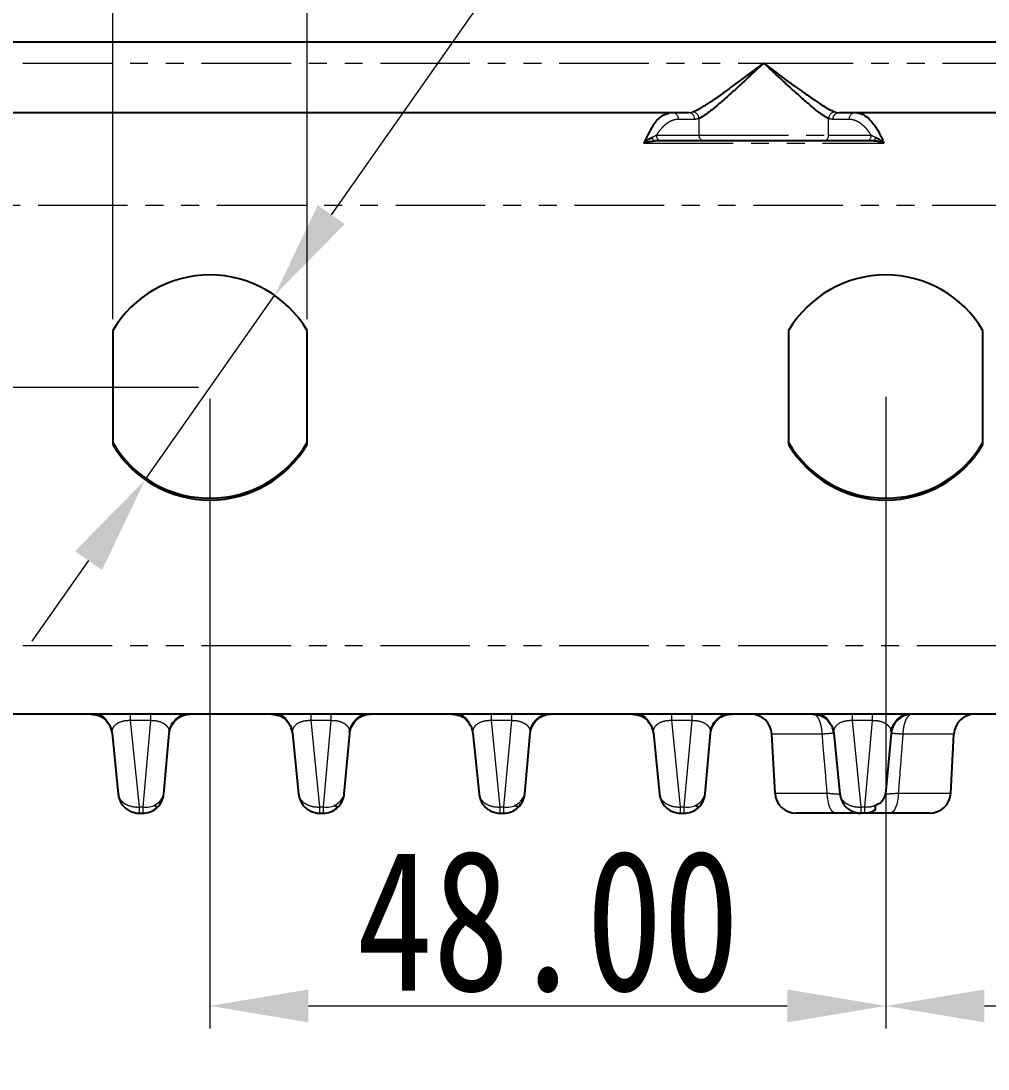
# Model space of a CAD drawing. Header units: millimetres. Extents: x 2028 to 3302, y -96 to 792.
# Drawn here: x 2271.4 to 2340.1, y 43.6 to 118 of the extents above; entities that cross this region are included whole.
import ezdxf

# ---------------------------------------------------------------- set-up
doc = ezdxf.new("R2010")
doc.units = ezdxf.units.MM
doc.linetypes.add('PHANTOM', pattern=[12.7, 6.35, -1.27, 1.27, -1.27, 1.27, -1.27])
doc.layers.get('0').update_dxf_attribs({"linetype": 'CONTINUOUS'})
doc.layers.get('Defpoints').update_dxf_attribs({"linetype": 'CONTINUOUS'})
doc.styles.get("Standard").update_dxf_attribs({"font": '', "width": 0.8})
doc.styles.get('Standard').set_extended_font_data('SimSun')
doc.dimstyles.new('111', dxfattribs={"dimtxt": 10, "dimasz": 7, "dimexe": 1.6, "dimexo": 0.8, "dimgap": 1, "dimtad": 1, "dimzin": 0, "dimdsep": 46, "dimtxsty": 'Standard', "dimcen": 0, "dimclrd": 3, "dimclre": 3, "dimclrt": 3, "dimadec": 0, "dimazin": 0, "dimtfac": 1, "dimtofl": 0, "dimtmove": 0, "dimatfit": 3, "dimfxl": 1, "dimtolj": 1, "dimlwd": 9, "dimlwe": 9, "dimarcsym": 0})
doc.dimstyles.new('111$3', dxfattribs={"dimtxt": 10, "dimasz": 7, "dimexe": 1.6, "dimexo": 0.8, "dimgap": 1, "dimtad": 1, "dimtih": 1, "dimtoh": 1, "dimzin": 0, "dimdsep": 46, "dimtxsty": 'Standard', "dimcen": 0, "dimclrd": 3, "dimclre": 3, "dimclrt": 3, "dimadec": 0, "dimazin": 0, "dimtfac": 1, "dimtmove": 0, "dimatfit": 3, "dimfxl": 1, "dimtolj": 1, "dimlwd": 9, "dimlwe": 9, "dimarcsym": 0})

# ---------------------------------------------------------------- blocks, each defined once
blk = doc.blocks.new('*D50')
at = {"color": 3, "lineweight": 9, "transparency": 16777216}
for p, q in [((2284.833, 91.182), (2284.833, 46.466)), ((2332.833, 91.316), (2332.833, 46.466)), ((2291.833, 48.066), (2325.833, 48.066))]:
    blk.add_line(p, q, dxfattribs=at)
at = {"color": 3, "lineweight": 18, "transparency": 16777216}
for points in [[(2291.833, 49.233), (2291.833, 46.9), (2284.833, 48.066)], [(2325.833, 49.233), (2325.833, 46.9), (2332.833, 48.066)]]:
    blk.add_solid(points, dxfattribs=at)
at = {"layer": 'Defpoints', "color": 0, "lineweight": 18, "transparency": 16777216}
for p in [(2284.833, 91.982), (2332.833, 92.116), (2332.833, 48.066)]:
    blk.add_point(p, dxfattribs=at)
at = {"color": 3, "lineweight": 18, "transparency": 16777216, "insert": (2308.833, 54.066), "char_height": 10, "attachment_point": 5}
blk.add_mtext('\\A1;48.00', dxfattribs=at)
blk = doc.blocks.new('*D51')
at = {"color": 3, "lineweight": 9, "transparency": 16777216}
for p, q in [((2332.833, 91.169), (2332.833, 46.466)), ((2380.833, 91.182), (2380.833, 46.466)), ((2339.833, 48.066), (2373.833, 48.066))]:
    blk.add_line(p, q, dxfattribs=at)
at = {"color": 3, "lineweight": 18, "transparency": 16777216}
for points in [[(2339.833, 49.233), (2339.833, 46.9), (2332.833, 48.066)], [(2373.833, 49.233), (2373.833, 46.9), (2380.833, 48.066)]]:
    blk.add_solid(points, dxfattribs=at)
at = {"layer": 'Defpoints', "color": 0, "lineweight": 18, "transparency": 16777216}
for p in [(2332.833, 91.969), (2380.833, 91.982), (2380.833, 48.066)]:
    blk.add_point(p, dxfattribs=at)
at = {"color": 3, "lineweight": 18, "transparency": 16777216, "insert": (2356.833, 54.066), "char_height": 10, "attachment_point": 5}
blk.add_mtext('\\A1;48.00', dxfattribs=at)
blk = doc.blocks.new('*D53')
at = {"color": 3, "lineweight": 9, "transparency": 16777216}
for p, q in [((2201.018, 116.522), (2201.018, 186.988)), ((2222.87, 116.522), (2199.418, 116.522)), ((2201.018, 98.969), (2201.018, 109.522)), ((2284.033, 91.969), (2199.418, 91.969))]:
    blk.add_line(p, q, dxfattribs=at)
at = {"color": 3, "lineweight": 18, "transparency": 16777216}
for points in [[(2199.851, 109.522), (2202.185, 109.522), (2201.018, 116.522)], [(2199.851, 98.969), (2202.185, 98.969), (2201.018, 91.969)]]:
    blk.add_solid(points, dxfattribs=at)
at = {"layer": 'Defpoints', "color": 0, "lineweight": 18, "transparency": 16777216}
for p in [(2201.018, 116.522), (2223.67, 116.522), (2284.833, 91.969)]:
    blk.add_point(p, dxfattribs=at)
at = {"color": 3, "lineweight": 18, "transparency": 16777216, "insert": (2194.657, 155.255), "char_height": 10, "attachment_point": 5, "rotation": 90}
blk.add_mtext('\\A1;*24.55±0.2', dxfattribs=at)
blk = doc.blocks.new('*D54')
at = {"color": 3, "lineweight": 9, "transparency": 16777216}
for p, q in [((2309.777, 127.519), (2293.45, 104.249)), ((2383.133, 127.519), (2309.777, 127.519)), ((2280.236, 85.418), (2289.429, 98.519)), ((2276.216, 79.688), (2272.195, 73.958))]:
    blk.add_line(p, q, dxfattribs=at)
at = {"color": 3, "lineweight": 18, "transparency": 16777216}
for points in [[(2292.495, 104.919), (2294.405, 103.579), (2289.429, 98.519)], [(2275.261, 80.358), (2277.171, 79.018), (2280.236, 85.418)]]:
    blk.add_solid(points, dxfattribs=at)
at = {"layer": 'Defpoints', "color": 0, "lineweight": 18, "transparency": 16777216}
for p in [(2289.429, 98.519), (2280.236, 85.418)]:
    blk.add_point(p, dxfattribs=at)
at = {"color": 3, "lineweight": 18, "transparency": 16777216, "insert": (2346.955, 140.046), "char_height": 10, "attachment_point": 5}
blk.add_mtext('\\A1;4-φ16.00\\S+0.2^ +0.1;', dxfattribs=at)
blk = doc.blocks.new('*D55')
at = {"color": 3, "lineweight": 9, "transparency": 16777216}
for p, q in [((2277.933, 96.821), (2277.933, 127.056)), ((2291.733, 96.821), (2291.733, 127.056)), ((2270.933, 125.456), (2218.911, 125.456)), ((2298.733, 125.456), (2305.733, 125.456))]:
    blk.add_line(p, q, dxfattribs=at)
at = {"color": 3, "lineweight": 18, "transparency": 16777216}
for points in [[(2270.933, 126.622), (2270.933, 124.289), (2277.933, 125.456)], [(2298.733, 126.622), (2298.733, 124.289), (2291.733, 125.456)]]:
    blk.add_solid(points, dxfattribs=at)
at = {"layer": 'Defpoints', "color": 0, "lineweight": 18, "transparency": 16777216}
for p in [(2291.733, 125.456), (2277.933, 96.021), (2291.733, 96.021)]:
    blk.add_point(p, dxfattribs=at)
at = {"color": 3, "lineweight": 18, "transparency": 16777216, "insert": (2241.422, 137.845), "char_height": 10, "attachment_point": 5}
blk.add_mtext('\\A1;13.8\\S+0.2^ -0;', dxfattribs=at)

msp = doc.modelspace()

# ---------------------------------------------------------------- linework, layer by layer
at = {"color": 7, "linetype": 'Continuous', "lineweight": 25}
for p, q in [((2231.71, 116.522), (2481.955, 116.522)), ((2264.196, 111.497), (2318.819, 111.497)), ((2329.441, 111.489), (2329.483, 111.498)), ((2319.933, 109.487), (2316.907, 109.487)), ((2331.433, 109.487), (2328.407, 109.487)), ((2277.933, 96.021), (2277.933, 87.929)), ((2291.733, 87.929), (2291.733, 96.021)), ((2325.933, 96.021), (2325.933, 87.929)), ((2339.733, 87.929), (2339.733, 96.021)), ((2468.396, 68.784), (2245.27, 68.784)), ((2277.779, 67.804), (2277.889, 67.428)), ((2290.593, 67.804), (2290.703, 67.428)), ((2303.407, 67.804), (2303.517, 67.428)), ((2316.221, 67.804), (2316.33, 67.428)), ((2329.034, 67.804), (2329.144, 67.428)), ((2277.889, 67.428), (2278.324, 63.106)), ((2281.563, 63.122), (2281.95, 67.412)), ((2290.703, 67.428), (2291.138, 63.106)), ((2294.377, 63.122), (2294.763, 67.412)), ((2303.517, 67.428), (2303.952, 63.106)), ((2307.191, 63.122), (2307.577, 67.412)), ((2316.33, 67.428), (2316.766, 63.106)), ((2320.004, 63.122), (2320.391, 67.412)), ((2324.967, 63.178), (2324.748, 67.356)), ((2329.144, 67.428), (2329.579, 63.106)), ((2333.205, 67.412), (2332.818, 63.122)), ((2337.444, 63.178), (2337.663, 67.356)), ((2279.824, 61.749), (2280.062, 61.749)), ((2292.638, 61.749), (2292.876, 61.749)), ((2305.452, 61.749), (2305.689, 61.749)), ((2318.266, 61.749), (2318.503, 61.749)), ((2331.317, 61.749), (2331.079, 61.749))]:
    msp.add_line(p, q, dxfattribs=at)
at = {"color": 7, "linetype": 'PHANTOM', "lineweight": 18}
for p, q in [((2258.845, 115.014), (2324.17, 115.014)), ((2324.17, 115.014), (2389.495, 115.014)), ((2319.261, 111.014), (2318.114, 111.014)), ((2319.565, 111.075), (2319.565, 109.889)), ((2328.776, 109.889), (2328.776, 111.075)), ((2330.226, 111.014), (2329.079, 111.014)), ((2316.539, 109.889), (2319.565, 109.889)), ((2319.565, 109.889), (2328.776, 109.889)), ((2328.776, 109.889), (2331.802, 109.889)), ((2315.649, 109.334), (2332.692, 109.334)), ((2469.488, 104.901), (2244.178, 104.901)), ((2468.396, 73.634), (2245.27, 73.634)), ((2279.205, 68.343), (2279.205, 68.784)), ((2292.018, 68.343), (2292.018, 68.784)), ((2304.832, 68.343), (2304.832, 68.784)), ((2317.646, 68.343), (2317.646, 68.784)), ((2330.46, 68.343), (2330.46, 68.784)), ((2280.616, 68.343), (2279.205, 68.343)), ((2279.824, 62.191), (2279.205, 68.343)), ((2280.616, 68.343), (2280.062, 62.191)), ((2293.43, 68.343), (2292.018, 68.343)), ((2292.638, 62.191), (2292.018, 68.343)), ((2293.43, 68.343), (2292.876, 62.191)), ((2306.243, 68.343), (2304.832, 68.343)), ((2305.452, 62.191), (2304.832, 68.343)), ((2306.243, 68.343), (2305.689, 62.191)), ((2319.057, 68.343), (2317.646, 68.343)), ((2318.266, 62.191), (2317.646, 68.343)), ((2319.057, 68.343), (2318.503, 62.191)), ((2331.871, 68.343), (2330.46, 68.343)), ((2331.079, 62.191), (2330.46, 68.343)), ((2331.871, 68.343), (2331.317, 62.191)), ((2328.317, 67.356), (2324.748, 67.356)), ((2337.663, 67.356), (2334.044, 67.356)), ((2324.967, 63.178), (2328.675, 63.178)), ((2333.722, 63.178), (2337.444, 63.178)), ((2279.824, 62.191), (2280.062, 62.191)), ((2292.638, 62.191), (2292.876, 62.191)), ((2305.452, 62.191), (2305.689, 62.191)), ((2318.266, 62.191), (2318.503, 62.191)), ((2331.079, 62.191), (2331.317, 62.191))]:
    msp.add_line(p, q, dxfattribs=at)
at = {"color": 7, "linetype": 'PHANTOM', "lineweight": 18, "flags": 128}
for points in [[(2329.286, 61.749), (2329.171, 61.776), (2329.059, 61.857), (2328.956, 61.987), (2328.865, 62.163), (2328.789, 62.379), (2328.731, 62.626), (2328.692, 62.895), (2328.675, 63.178)], [(2333.722, 63.178), (2333.705, 62.895), (2333.667, 62.626), (2333.609, 62.379), (2333.534, 62.163), (2333.443, 61.987), (2333.34, 61.857), (2333.23, 61.776), (2333.115, 61.749)]]:
    msp.add_lwpolyline(points, dxfattribs=at)
at = {"color": 7, "linetype": 'PHANTOM', "lineweight": 18}
for centre, radius, start, end in [((2317.651, 111.034), 0.464, 357.61422, 87.39651), ((2318.798, 111.034), 0.464, 357.61402, 87.3967), ((2319.065, 111.053), 0.501, 2.55133, 83.33642), ((2329.276, 111.053), 0.501, 96.66347, 177.44878), ((2330.689, 111.034), 0.464, 92.60349, 182.38578), ((2316.51, 109.791), 0.305, 192.19982, 264.03199), ((2316.925, 109.873), 0.386, 177.61369, 267.39716), ((2319.951, 109.873), 0.386, 177.6137, 267.39656), ((2328.39, 109.873), 0.386, 272.60314, 2.3863), ((2331.416, 109.873), 0.386, 272.60359, 2.38586), ((2331.83, 109.791), 0.305, 275.96801, 347.80018), ((2280.301, 63.482), 1.313, 259.509, 344.08039), ((2293.115, 63.482), 1.313, 259.50919, 344.08007), ((2305.928, 63.482), 1.313, 259.50919, 344.08007), ((2318.742, 63.482), 1.313, 259.50919, 344.08007)]:
    msp.add_arc(centre, radius, start, end, dxfattribs=at)
at = {"color": 7, "linetype": 'Continuous', "lineweight": 25}
for centre, radius, start, end in [((2284.833, 91.969), 8.002, 30.4284, 149.5716), ((2332.833, 91.969), 8.002, 30.42839, 149.57161), ((2284.833, 92.116), 8.002, 210.42839, 329.57161), ((2284.833, 91.982), 8.002, 210.42841, 329.57159), ((2332.833, 92.116), 8.002, 210.42838, 329.57162), ((2332.833, 91.982), 8.002, 210.42839, 329.57161), ((2323.242, 67.277), 1.508, 3, 90), ((2334.706, 67.277), 1.508, 90, 174.85307), ((2339.168, 67.277), 1.508, 90, 177), ((2326.472, 63.257), 1.508, 183, 270), ((2335.939, 63.257), 1.508, 270, 357)]:
    msp.add_arc(centre, radius, start, end, dxfattribs=at)
for points, knots in [([(2319.123, 111.55), (2319.149, 111.56), (2319.203, 111.58), (2319.293, 111.619), (2319.39, 111.665), (2319.496, 111.719), (2319.609, 111.78), (2319.731, 111.849), (2319.86, 111.926), (2319.998, 112.01), (2320.143, 112.102), (2320.297, 112.202), (2320.458, 112.31), (2320.628, 112.425), (2320.806, 112.547), (2320.991, 112.677), (2321.185, 112.814), (2321.493, 113.033), (2321.931, 113.351), (2322.559, 113.814), (2323.124, 114.233), (2323.682, 114.648), (2323.983, 114.874), (2324.17, 115.014)], [0, 0, 0, 0, 0.025073, 0.050863, 0.077399, 0.104711, 0.132823, 0.161759, 0.191541, 0.222189, 0.253721, 0.286154, 0.319503, 0.353783, 0.389006, 0.425184, 0.462329, 0.50045, 0.599884, 0.705212, 0.841176, 0.900925, 1, 1, 1, 1]), ([(2324.17, 115.014), (2324.099, 114.948), (2323.96, 114.819), (2323.761, 114.632), (2323.576, 114.46), (2323.407, 114.303), (2323.253, 114.159), (2323.114, 114.03), (2322.991, 113.915), (2322.686, 113.632), (2322.225, 113.21), (2321.589, 112.636), (2321.005, 112.123), (2320.553, 111.744), (2320.248, 111.507), (2320.046, 111.36), (2319.865, 111.239), (2319.702, 111.141), (2319.61, 111.097), (2319.565, 111.075)], [0, 0, 0, 0, 0.041248, 0.079629, 0.115144, 0.147792, 0.177574, 0.204489, 0.228538, 0.249722, 0.382599, 0.499528, 0.634074, 0.75055, 0.803994, 0.855469, 0.905156, 0.953259, 1, 1, 1, 1]), ([(2324.17, 115.014), (2324.255, 114.951), (2324.421, 114.826), (2324.665, 114.642), (2324.899, 114.466), (2325.124, 114.297), (2325.339, 114.135), (2325.544, 113.982), (2325.739, 113.837), (2325.925, 113.7), (2326.101, 113.571), (2326.267, 113.45), (2326.424, 113.337), (2326.57, 113.231), (2326.707, 113.133), (2326.835, 113.042), (2327.179, 112.796), (2327.699, 112.43), (2328.224, 112.084), (2328.557, 111.88), (2328.753, 111.768), (2328.928, 111.676), (2329.084, 111.602), (2329.174, 111.567), (2329.218, 111.55)], [0, 0, 0, 0, 0.044708, 0.087787, 0.129236, 0.169056, 0.207247, 0.24381, 0.278745, 0.312053, 0.343735, 0.373791, 0.402223, 0.42903, 0.454216, 0.477781, 0.499727, 0.647329, 0.777391, 0.825804, 0.872175, 0.916595, 0.959165, 1, 1, 1, 1]), ([(2328.776, 111.075), (2328.751, 111.087), (2328.701, 111.11), (2328.619, 111.154), (2328.532, 111.205), (2328.437, 111.265), (2328.337, 111.332), (2328.23, 111.407), (2328.117, 111.49), (2327.997, 111.581), (2327.752, 111.773), (2327.336, 112.123), (2326.752, 112.636), (2326.116, 113.21), (2325.584, 113.697), (2325.106, 114.142), (2324.675, 114.544), (2324.35, 114.847), (2324.17, 115.014)], [0, 0, 0, 0, 0.0258139, 0.052017, 0.07865, 0.1057515, 0.1333582, 0.1615047, 0.190224, 0.2195467, 0.249502, 0.3659383, 0.5005208, 0.6174081, 0.750323, 0.8131471, 0.8963732, 1, 1, 1, 1]), ([(2317.391, 111.407), (2317.253, 111.377), (2316.918, 111.304), (2316.307, 110.702), (2315.898, 109.853), (2315.649, 109.334)], [0, 0, 0, 0, 0.215183, 0.520834, 1, 1, 1, 1]), ([(2329.521, 111.497), (2329.526, 111.497), (2329.533, 111.497), (2329.545, 111.497), (2329.563, 111.497), (2329.605, 111.497), (2329.69, 111.497), (2329.858, 111.497), (2330.193, 111.497), (2330.86, 111.497), (2332.176, 111.497), (2334.745, 111.497), (2339.619, 111.498), (2343.35, 111.5), (2350.213, 111.503), (2353.992, 111.506), (2356.978, 111.508), (2356.984, 111.508), (2356.994, 111.508), (2357.009, 111.508), (2357.043, 111.508), (2357.11, 111.508), (2357.246, 111.508), (2357.517, 111.508), (2358.058, 111.509), (2359.136, 111.51), (2361.277, 111.511), (2365.496, 111.515), (2369.005, 111.519), (2375.883, 111.526), (2380.278, 111.531), (2384.484, 111.536)], [0, 0, 0, 0, 0.000244, 0.000244, 0.000488, 0.000977, 0.001953, 0.003906, 0.007812, 0.015625, 0.03125, 0.0625, 0.125, 0.25, 0.25, 0.5, 0.5, 0.500244, 0.500244, 0.500488, 0.500977, 0.501953, 0.503906, 0.507812, 0.515625, 0.53125, 0.5625, 0.625, 0.75, 0.75, 1, 1, 1, 1]), ([(2330.668, 111.497), (2330.699, 111.496), (2330.764, 111.494), (2330.865, 111.481), (2330.976, 111.455), (2331.095, 111.415), (2331.223, 111.357), (2331.43, 111.236), (2331.665, 111.04), (2331.919, 110.75), (2332.142, 110.443), (2332.341, 110.111), (2332.504, 109.782), (2332.612, 109.539), (2332.668, 109.394), (2332.692, 109.334)], [0, 0, 0, 0, 0.0414153, 0.0871435, 0.1371631, 0.191451, 0.2499816, 0.3127258, 0.4782962, 0.5840197, 0.6852409, 0.8126026, 0.8944059, 0.9568321, 1, 1, 1, 1]), ([(2315.649, 109.335), (2315.683, 109.366), (2315.748, 109.427), (2315.849, 109.507), (2315.947, 109.576), (2316.041, 109.635), (2316.129, 109.685), (2316.185, 109.713), (2316.212, 109.726)], [0, 0, 0, 0, 0.1785, 0.352845, 0.522432, 0.686834, 0.845921, 1, 1, 1, 1]), ([(2316.907, 109.487), (2316.883, 109.487), (2316.836, 109.487), (2316.756, 109.487), (2316.67, 109.487), (2316.579, 109.487), (2316.512, 109.487), (2316.479, 109.487)], [0, 0, 0, 0, 0.217174, 0.424859, 0.6239, 0.815254, 1, 1, 1, 1]), ([(2328.407, 109.487), (2328.377, 109.487), (2328.317, 109.487), (2328.215, 109.487), (2328.105, 109.487), (2327.986, 109.487), (2327.858, 109.487), (2327.626, 109.487), (2327.257, 109.487), (2326.712, 109.487), (2326.112, 109.487), (2325.274, 109.487), (2324.17, 109.487), (2323.067, 109.487), (2322.229, 109.487), (2321.629, 109.487), (2321.084, 109.487), (2320.664, 109.487), (2320.351, 109.487), (2320.119, 109.487), (2319.995, 109.487), (2319.933, 109.487)], [0, 0, 0, 0, 0.020482, 0.040874, 0.061224, 0.081576, 0.101977, 0.122473, 0.186317, 0.250209, 0.314053, 0.377946, 0.500017, 0.622088, 0.685932, 0.749824, 0.813668, 0.877561, 0.918424, 0.959115, 1, 1, 1, 1]), ([(2331.862, 109.487), (2331.834, 109.487), (2331.778, 109.487), (2331.701, 109.487), (2331.628, 109.487), (2331.558, 109.487), (2331.493, 109.487), (2331.453, 109.487), (2331.433, 109.487)], [0, 0, 0, 0, 0.15353, 0.311517, 0.474603, 0.64337, 0.818345, 1, 1, 1, 1]), ([(2332.692, 109.334), (2332.648, 109.348), (2332.562, 109.375), (2332.432, 109.409), (2332.302, 109.438), (2332.163, 109.463), (2332.015, 109.483), (2331.912, 109.485), (2331.862, 109.487)], [0, 0, 0, 0, 0.154627, 0.309551, 0.463902, 0.616887, 0.810968, 1, 1, 1, 1]), ([(2332.129, 109.726), (2332.157, 109.712), (2332.215, 109.683), (2332.308, 109.63), (2332.397, 109.574), (2332.478, 109.516), (2332.551, 109.46), (2332.621, 109.399), (2332.668, 109.356), (2332.692, 109.334)], [0, 0, 0, 0, 0.1611638, 0.3277184, 0.4999667, 0.6248413, 0.7504409, 0.8756871, 1, 1, 1, 1]), ([(2276.389, 68.784), (2276.573, 68.764), (2276.94, 68.722), (2277.382, 68.462), (2277.552, 68.208), (2277.62, 68.107)], [0, 0, 0, 0, 0.376231, 0.752459, 1, 1, 1, 1]), ([(2277.513, 68.784), (2277.317, 68.785), (2277.074, 68.786), (2276.972, 68.782), (2276.972, 68.769), (2277.113, 68.698), (2277.482, 68.424), (2277.688, 68.024), (2277.801, 67.805)], [0, 0, 0, 0, 0.2313021, 0.2862252, 0.3529134, 0.5220111, 0.7386707, 1, 1, 1, 1]), ([(2281.944, 67.562), (2281.977, 67.687), (2282.041, 67.927), (2282.228, 68.226), (2282.435, 68.448), (2282.627, 68.594), (2282.77, 68.681), (2282.859, 68.74), (2282.776, 68.761), (2282.579, 68.782), (2282.33, 68.784), (2282.128, 68.784), (2282.112, 68.784)], [0, 0, 0, 0, 0.094152, 0.182021, 0.261444, 0.3334, 0.401703, 0.471605, 0.627006, 0.79719, 0.983551, 1, 1, 1, 1]), ([(2281.95, 67.412), (2281.965, 67.581), (2282.01, 67.759), (2282.173, 68.098), (2282.29, 68.258), (2282.578, 68.521), (2282.748, 68.624), (2283.1, 68.755), (2283.282, 68.784), (2283.451, 68.784)], [0, 0, 0, 0, 0.25, 0.25, 0.5, 0.5, 0.75, 0.75, 1, 1, 1, 1]), ([(2289.203, 68.784), (2289.386, 68.764), (2289.753, 68.722), (2290.195, 68.462), (2290.366, 68.208), (2290.434, 68.107)], [0, 0, 0, 0, 0.376228, 0.752458, 1, 1, 1, 1]), ([(2290.327, 68.784), (2290.131, 68.785), (2289.888, 68.786), (2289.785, 68.782), (2289.785, 68.769), (2289.927, 68.698), (2290.296, 68.424), (2290.502, 68.024), (2290.615, 67.805)], [0, 0, 0, 0, 0.231303, 0.286226, 0.352914, 0.522012, 0.738672, 1, 1, 1, 1]), ([(2294.757, 67.562), (2294.791, 67.687), (2294.854, 67.927), (2295.042, 68.226), (2295.248, 68.448), (2295.441, 68.594), (2295.584, 68.681), (2295.673, 68.74), (2295.59, 68.761), (2295.393, 68.782), (2295.143, 68.784), (2294.942, 68.784), (2294.926, 68.784)], [0, 0, 0, 0, 0.094152, 0.182021, 0.261444, 0.333399, 0.401702, 0.471604, 0.627005, 0.797189, 0.983551, 1, 1, 1, 1]), ([(2294.763, 67.412), (2294.779, 67.581), (2294.824, 67.759), (2294.987, 68.098), (2295.104, 68.258), (2295.392, 68.521), (2295.562, 68.624), (2295.914, 68.755), (2296.095, 68.784), (2296.265, 68.784)], [0, 0, 0, 0, 0.25, 0.25, 0.5, 0.5, 0.75, 0.75, 1, 1, 1, 1]), ([(2302.017, 68.784), (2302.2, 68.764), (2302.567, 68.722), (2303.009, 68.462), (2303.18, 68.208), (2303.248, 68.107)], [0, 0, 0, 0, 0.37623, 0.752459, 1, 1, 1, 1]), ([(2303.14, 68.784), (2302.944, 68.785), (2302.702, 68.786), (2302.599, 68.782), (2302.599, 68.769), (2302.74, 68.698), (2303.109, 68.424), (2303.316, 68.024), (2303.429, 67.805)], [0, 0, 0, 0, 0.231302, 0.286225, 0.352913, 0.522011, 0.738671, 1, 1, 1, 1]), ([(2307.571, 67.562), (2307.604, 67.687), (2307.668, 67.927), (2307.856, 68.226), (2308.062, 68.448), (2308.255, 68.594), (2308.398, 68.681), (2308.486, 68.74), (2308.404, 68.761), (2308.207, 68.782), (2307.957, 68.784), (2307.756, 68.784), (2307.74, 68.784)], [0, 0, 0, 0, 0.094152, 0.182021, 0.261444, 0.333399, 0.401702, 0.471604, 0.627005, 0.797189, 0.983551, 1, 1, 1, 1]), ([(2307.577, 67.412), (2307.592, 67.581), (2307.638, 67.759), (2307.8, 68.098), (2307.918, 68.258), (2308.206, 68.521), (2308.375, 68.624), (2308.728, 68.755), (2308.909, 68.784), (2309.079, 68.784)], [0, 0, 0, 0, 0.25, 0.25, 0.5, 0.5, 0.75, 0.75, 1, 1, 1, 1]), ([(2314.83, 68.784), (2315.014, 68.764), (2315.381, 68.722), (2315.823, 68.462), (2315.994, 68.208), (2316.062, 68.107)], [0, 0, 0, 0, 0.37623, 0.752459, 1, 1, 1, 1]), ([(2315.954, 68.784), (2315.758, 68.785), (2315.515, 68.786), (2315.413, 68.782), (2315.413, 68.769), (2315.554, 68.698), (2315.923, 68.424), (2316.13, 68.024), (2316.242, 67.805)], [0, 0, 0, 0, 0.231302, 0.286225, 0.352913, 0.522011, 0.738671, 1, 1, 1, 1]), ([(2320.385, 67.562), (2320.418, 67.687), (2320.482, 67.927), (2320.669, 68.226), (2320.876, 68.448), (2321.068, 68.594), (2321.212, 68.681), (2321.3, 68.74), (2321.217, 68.761), (2321.02, 68.782), (2320.771, 68.784), (2320.57, 68.784), (2320.553, 68.784)], [0, 0, 0, 0, 0.094152, 0.182021, 0.261444, 0.333399, 0.401702, 0.471604, 0.627005, 0.797189, 0.983551, 1, 1, 1, 1]), ([(2320.391, 67.412), (2320.406, 67.581), (2320.452, 67.759), (2320.614, 68.098), (2320.731, 68.258), (2321.019, 68.521), (2321.189, 68.624), (2321.541, 68.755), (2321.723, 68.784), (2321.892, 68.784)], [0, 0, 0, 0, 0.25, 0.25, 0.5, 0.5, 0.75, 0.75, 1, 1, 1, 1]), ([(2327.644, 68.784), (2327.828, 68.764), (2328.195, 68.722), (2328.637, 68.462), (2328.807, 68.208), (2328.875, 68.107)], [0, 0, 0, 0, 0.376229, 0.752459, 1, 1, 1, 1]), ([(2328.768, 68.784), (2328.572, 68.785), (2328.329, 68.786), (2328.227, 68.782), (2328.227, 68.769), (2328.368, 68.698), (2328.737, 68.424), (2328.943, 68.024), (2329.056, 67.805)], [0, 0, 0, 0, 0.231302, 0.286226, 0.352914, 0.522012, 0.738671, 1, 1, 1, 1]), ([(2333.2, 67.557), (2333.232, 67.681), (2333.295, 67.922), (2333.483, 68.223), (2333.689, 68.445), (2333.882, 68.593), (2334.026, 68.68), (2334.114, 68.74), (2334.033, 68.76), (2333.837, 68.782), (2333.584, 68.784), (2333.379, 68.784), (2333.359, 68.784)], [0, 0, 0, 0, 0.093707, 0.18118, 0.260276, 0.331987, 0.400127, 0.469916, 0.624986, 0.794613, 0.980203, 1, 1, 1, 1]), ([(2278.324, 63.106), (2278.329, 63.065), (2278.339, 62.985), (2278.365, 62.872), (2278.396, 62.77), (2278.431, 62.678), (2278.499, 62.529), (2278.616, 62.34), (2278.814, 62.126), (2279.042, 61.958), (2279.27, 61.849), (2279.473, 61.787), (2279.649, 61.755), (2279.766, 61.751), (2279.824, 61.749)], [0, 0, 0, 0, 0.055928, 0.108343, 0.156902, 0.201336, 0.241445, 0.377985, 0.500043, 0.634801, 0.758643, 0.840956, 0.921212, 1, 1, 1, 1]), ([(2280.062, 61.749), (2280.232, 61.749), (2280.415, 61.779), (2280.768, 61.912), (2280.938, 62.015), (2281.225, 62.279), (2281.342, 62.439), (2281.503, 62.777), (2281.548, 62.954), (2281.563, 63.122)], [0, 0, 0, 0, 0.25, 0.25, 0.5, 0.5, 0.75, 0.75, 1, 1, 1, 1]), ([(2291.138, 63.106), (2291.143, 63.065), (2291.153, 62.985), (2291.179, 62.872), (2291.21, 62.77), (2291.245, 62.678), (2291.313, 62.529), (2291.43, 62.34), (2291.628, 62.126), (2291.855, 61.958), (2292.084, 61.849), (2292.286, 61.787), (2292.462, 61.755), (2292.58, 61.751), (2292.638, 61.749)], [0, 0, 0, 0, 0.055928, 0.108343, 0.156902, 0.201336, 0.241445, 0.377985, 0.500043, 0.634801, 0.758643, 0.840956, 0.921212, 1, 1, 1, 1]), ([(2292.876, 61.749), (2293.046, 61.749), (2293.229, 61.779), (2293.582, 61.912), (2293.752, 62.015), (2294.039, 62.279), (2294.156, 62.439), (2294.317, 62.777), (2294.362, 62.954), (2294.377, 63.122)], [0, 0, 0, 0, 0.25, 0.25, 0.5, 0.5, 0.75, 0.75, 1, 1, 1, 1]), ([(2303.952, 63.106), (2303.957, 63.065), (2303.967, 62.985), (2303.993, 62.872), (2304.024, 62.77), (2304.059, 62.678), (2304.126, 62.529), (2304.244, 62.34), (2304.442, 62.126), (2304.669, 61.958), (2304.897, 61.849), (2305.1, 61.787), (2305.276, 61.755), (2305.394, 61.751), (2305.452, 61.749)], [0, 0, 0, 0, 0.055928, 0.108343, 0.156902, 0.201336, 0.241445, 0.377985, 0.500043, 0.634801, 0.758643, 0.840956, 0.921212, 1, 1, 1, 1]), ([(2305.689, 61.749), (2305.86, 61.749), (2306.042, 61.779), (2306.396, 61.912), (2306.566, 62.015), (2306.853, 62.279), (2306.969, 62.439), (2307.131, 62.777), (2307.176, 62.954), (2307.191, 63.122)], [0, 0, 0, 0, 0.25, 0.25, 0.5, 0.5, 0.75, 0.75, 1, 1, 1, 1]), ([(2316.766, 63.106), (2316.771, 63.065), (2316.781, 62.985), (2316.807, 62.872), (2316.838, 62.77), (2316.873, 62.678), (2316.94, 62.529), (2317.057, 62.34), (2317.255, 62.126), (2317.483, 61.958), (2317.711, 61.849), (2317.914, 61.787), (2318.09, 61.755), (2318.207, 61.751), (2318.266, 61.749)], [0, 0, 0, 0, 0.055928, 0.108343, 0.156902, 0.201336, 0.241445, 0.377985, 0.500043, 0.634801, 0.758643, 0.840956, 0.921212, 1, 1, 1, 1]), ([(2318.503, 61.749), (2318.674, 61.749), (2318.856, 61.779), (2319.209, 61.912), (2319.379, 62.015), (2319.667, 62.279), (2319.783, 62.439), (2319.944, 62.777), (2319.989, 62.954), (2320.004, 63.122)], [0, 0, 0, 0, 0.25, 0.25, 0.5, 0.5, 0.75, 0.75, 1, 1, 1, 1]), ([(2329.579, 63.106), (2329.584, 63.065), (2329.594, 62.985), (2329.62, 62.872), (2329.651, 62.77), (2329.686, 62.678), (2329.754, 62.529), (2329.871, 62.34), (2330.069, 62.126), (2330.297, 61.958), (2330.525, 61.849), (2330.728, 61.787), (2330.904, 61.755), (2331.021, 61.751), (2331.079, 61.749)], [0, 0, 0, 0, 0.055928, 0.1083426, 0.1569017, 0.2013362, 0.2414454, 0.3779846, 0.5000433, 0.634801, 0.7586429, 0.840956, 0.9212124, 1, 1, 1, 1]), ([(2332.092, 62.33), (2332.18, 62.361), (2332.433, 62.45), (2332.717, 62.732), (2332.784, 62.992), (2332.818, 63.122)], [0, 0, 0, 0, 0.210917, 0.605461, 1, 1, 1, 1]), ([(2280.801, 61.947), (2280.863, 61.983), (2280.95, 62.035), (2281.035, 62.108), (2281.073, 62.147), (2281.089, 62.172), (2281.084, 62.19), (2281.013, 62.198), (2280.918, 62.265), (2280.85, 62.313)], [0, 0, 0, 0, 0.183609, 0.258757, 0.319365, 0.375293, 0.435724, 0.587149, 1, 1, 1, 1]), ([(2293.615, 61.947), (2293.677, 61.983), (2293.764, 62.035), (2293.849, 62.108), (2293.887, 62.147), (2293.903, 62.172), (2293.898, 62.19), (2293.826, 62.198), (2293.732, 62.265), (2293.663, 62.313)], [0, 0, 0, 0, 0.183614, 0.258762, 0.319366, 0.375294, 0.435724, 0.587149, 1, 1, 1, 1]), ([(2306.429, 61.947), (2306.49, 61.983), (2306.578, 62.035), (2306.663, 62.108), (2306.701, 62.147), (2306.716, 62.172), (2306.711, 62.19), (2306.64, 62.198), (2306.546, 62.265), (2306.477, 62.313)], [0, 0, 0, 0, 0.183612, 0.25876, 0.319365, 0.375294, 0.435724, 0.587149, 1, 1, 1, 1]), ([(2319.242, 61.947), (2319.304, 61.983), (2319.391, 62.035), (2319.476, 62.108), (2319.515, 62.147), (2319.53, 62.172), (2319.525, 62.19), (2319.454, 62.198), (2319.36, 62.265), (2319.291, 62.313)], [0, 0, 0, 0, 0.183612, 0.25876, 0.319365, 0.375294, 0.435724, 0.587149, 1, 1, 1, 1]), ([(2332.055, 61.971), (2331.992, 61.928), (2331.776, 61.777), (2331.507, 61.761), (2331.317, 61.749)], [0, 0, 0, 0, 0.290476, 1, 1, 1, 1]), ([(2332.067, 61.952), (2332.079, 61.961), (2332.113, 61.986), (2332.102, 62.072), (2332.104, 62.23), (2332.105, 62.318)], [0, 0, 0, 0, 0.204319, 0.559984, 1, 1, 1, 1]), ([(2329.286, 61.749), (2329.218, 61.749), (2329.083, 61.749), (2328.887, 61.749), (2328.696, 61.749), (2328.51, 61.749), (2328.33, 61.749), (2328.033, 61.749), (2327.646, 61.749), (2327.223, 61.749), (2326.886, 61.749), (2326.672, 61.749), (2326.549, 61.749), (2326.484, 61.749), (2326.476, 61.749), (2326.472, 61.749)], [0, 0, 0, 0, 0.04094, 0.081703, 0.122381, 0.163065, 0.203845, 0.244812, 0.372375, 0.500034, 0.627596, 0.755255, 0.836915, 0.918254, 1, 1, 1, 1]), ([(2331.079, 61.749), (2331.078, 61.749), (2331.076, 61.749), (2331.061, 61.749), (2331.036, 61.749), (2331, 61.749), (2330.933, 61.749), (2330.81, 61.749), (2330.598, 61.749), (2330.335, 61.749), (2330.059, 61.749), (2329.792, 61.749), (2329.547, 61.749), (2329.373, 61.749), (2329.286, 61.749)], [0, 0, 0, 0, 0.0502427, 0.1002802, 0.1502824, 0.2004199, 0.2508615, 0.3755329, 0.5005617, 0.6253857, 0.7499238, 0.8335915, 0.9166953, 1, 1, 1, 1]), ([(2333.115, 61.749), (2333.062, 61.749), (2332.957, 61.749), (2332.804, 61.749), (2332.657, 61.749), (2332.514, 61.749), (2332.31, 61.749), (2332.061, 61.749), (2331.797, 61.749), (2331.586, 61.749), (2331.449, 61.749), (2331.368, 61.749), (2331.325, 61.749), (2331.319, 61.749), (2331.317, 61.749)], [0, 0, 0, 0, 0.05019, 0.100185, 0.150153, 0.200262, 0.25068, 0.375608, 0.500282, 0.625451, 0.74991, 0.833602, 0.916706, 1, 1, 1, 1]), ([(2335.939, 61.749), (2335.938, 61.749), (2335.936, 61.749), (2335.919, 61.749), (2335.893, 61.749), (2335.857, 61.749), (2335.81, 61.749), (2335.712, 61.749), (2335.523, 61.749), (2335.185, 61.749), (2334.761, 61.749), (2334.319, 61.749), (2333.897, 61.749), (2333.518, 61.749), (2333.25, 61.749), (2333.115, 61.749)], [0, 0, 0, 0, 0.040924, 0.081677, 0.122348, 0.163031, 0.203815, 0.244792, 0.372365, 0.500034, 0.627607, 0.755276, 0.83695, 0.918281, 1, 1, 1, 1])]:
    msp.add_open_spline(points, degree=3, knots=knots, dxfattribs=at)
at = {"color": 7, "linetype": 'PHANTOM', "lineweight": 18}
for points, knots in [([(2318.114, 111.014), (2318.08, 111.014), (2318.01, 111.012), (2317.906, 110.998), (2317.802, 110.975), (2317.699, 110.943), (2317.596, 110.902), (2317.493, 110.852), (2317.391, 110.793), (2317.256, 110.703), (2317.09, 110.57), (2316.898, 110.376), (2316.714, 110.153), (2316.597, 109.977), (2316.539, 109.889)], [0, 0, 0, 0, 0.062876, 0.125612, 0.188284, 0.25097, 0.313747, 0.37669, 0.439877, 0.503382, 0.629592, 0.754009, 0.877262, 1, 1, 1, 1]), ([(2319.565, 111.075), (2319.54, 111.066), (2319.489, 111.047), (2319.414, 111.029), (2319.338, 111.017), (2319.287, 111.015), (2319.261, 111.014)], [0, 0, 0, 0, 0.2499734, 0.4996956, 0.7495701, 1, 1, 1, 1]), ([(2329.079, 111.014), (2329.054, 111.015), (2329.003, 111.017), (2328.927, 111.029), (2328.851, 111.047), (2328.801, 111.066), (2328.776, 111.075)], [0, 0, 0, 0, 0.25043, 0.500304, 0.750027, 1, 1, 1, 1]), ([(2329.079, 111.014), (2329.079, 111.141), (2329.127, 111.266), (2329.291, 111.445), (2329.406, 111.497), (2329.521, 111.497)], [0, 0, 0, 0, 0.5, 0.5, 1, 1, 1, 1]), ([(2331.802, 109.889), (2331.773, 109.933), (2331.715, 110.023), (2331.626, 110.146), (2331.535, 110.263), (2331.443, 110.371), (2331.348, 110.471), (2331.251, 110.564), (2331.152, 110.648), (2331.018, 110.75), (2330.849, 110.856), (2330.642, 110.947), (2330.435, 111.004), (2330.296, 111.011), (2330.226, 111.014)], [0, 0, 0, 0, 0.061245, 0.122549, 0.183992, 0.245656, 0.307621, 0.369967, 0.432771, 0.496109, 0.622889, 0.748722, 0.874219, 1, 1, 1, 1]), ([(2280.616, 68.784), (2280.616, 68.784), (2280.616, 68.74), (2280.616, 68.582), (2280.616, 68.47), (2280.616, 68.343)], [0, 0, 0, 0, 0.5, 0.5, 1, 1, 1, 1]), ([(2293.43, 68.784), (2293.43, 68.784), (2293.43, 68.74), (2293.43, 68.582), (2293.43, 68.47), (2293.43, 68.343)], [0, 0, 0, 0, 0.5, 0.5, 1, 1, 1, 1]), ([(2306.243, 68.784), (2306.243, 68.784), (2306.243, 68.74), (2306.243, 68.582), (2306.243, 68.47), (2306.243, 68.343)], [0, 0, 0, 0, 0.5, 0.5, 1, 1, 1, 1]), ([(2319.057, 68.784), (2319.057, 68.784), (2319.057, 68.74), (2319.057, 68.582), (2319.057, 68.47), (2319.057, 68.343)], [0, 0, 0, 0, 0.5, 0.5, 1, 1, 1, 1]), ([(2328.317, 67.356), (2328.316, 67.396), (2328.313, 67.476), (2328.304, 67.596), (2328.29, 67.715), (2328.271, 67.832), (2328.248, 67.948), (2328.221, 68.061), (2328.188, 68.17), (2328.151, 68.274), (2328.094, 68.406), (2328.008, 68.558), (2327.898, 68.682), (2327.774, 68.767), (2327.692, 68.778), (2327.644, 68.784)], [0, 0, 0, 0, 0.052677, 0.105733, 0.159331, 0.213629, 0.268776, 0.324905, 0.382139, 0.440581, 0.500318, 0.622534, 0.759477, 0.859708, 1, 1, 1, 1]), ([(2331.871, 68.784), (2331.871, 68.784), (2331.871, 68.74), (2331.871, 68.582), (2331.871, 68.47), (2331.871, 68.343)], [0, 0, 0, 0, 0.5, 0.5, 1, 1, 1, 1]), ([(2334.706, 68.784), (2334.689, 68.783), (2334.656, 68.782), (2334.609, 68.769), (2334.567, 68.752), (2334.53, 68.731), (2334.498, 68.709), (2334.435, 68.658), (2334.349, 68.557), (2334.251, 68.384), (2334.177, 68.195), (2334.121, 67.997), (2334.081, 67.788), (2334.053, 67.574), (2334.047, 67.428), (2334.044, 67.356)], [0, 0, 0, 0, 0.051292, 0.098135, 0.140509, 0.178412, 0.211852, 0.240847, 0.377748, 0.500009, 0.606443, 0.708983, 0.808233, 0.90495, 1, 1, 1, 1]), ([(2277.889, 67.428), (2277.878, 67.536), (2277.891, 67.643), (2277.97, 67.849), (2278.037, 67.949), (2278.241, 68.13), (2278.379, 68.211), (2278.651, 68.296), (2278.752, 68.318), (2278.97, 68.345), (2279.087, 68.349), (2279.205, 68.343)], [0, 0, 0, 0, 0.25, 0.25, 0.5, 0.5, 0.75, 0.75, 0.875, 0.875, 1, 1, 1, 1]), ([(2280.616, 68.343), (2280.638, 68.343), (2280.705, 68.345), (2280.838, 68.341), (2281.009, 68.322), (2281.184, 68.284), (2281.341, 68.234), (2281.479, 68.173), (2281.582, 68.115), (2281.684, 68.04), (2281.781, 67.946), (2281.868, 67.822), (2281.925, 67.689), (2281.955, 67.552), (2281.951, 67.459), (2281.95, 67.412)], [0, 0, 0, 0, 0.018418, 0.054818, 0.110407, 0.169555, 0.233554, 0.301951, 0.373637, 0.419408, 0.522991, 0.639216, 0.757995, 0.878474, 1, 1, 1, 1]), ([(2290.703, 67.428), (2290.692, 67.536), (2290.705, 67.643), (2290.784, 67.849), (2290.851, 67.949), (2291.054, 68.13), (2291.192, 68.211), (2291.464, 68.296), (2291.566, 68.318), (2291.784, 68.345), (2291.901, 68.349), (2292.018, 68.343)], [0, 0, 0, 0, 0.25, 0.25, 0.5, 0.5, 0.75, 0.75, 0.875, 0.875, 1, 1, 1, 1]), ([(2293.43, 68.343), (2293.452, 68.343), (2293.519, 68.345), (2293.652, 68.341), (2293.823, 68.322), (2293.998, 68.284), (2294.155, 68.234), (2294.293, 68.173), (2294.396, 68.115), (2294.498, 68.04), (2294.595, 67.946), (2294.682, 67.822), (2294.739, 67.689), (2294.768, 67.552), (2294.765, 67.459), (2294.763, 67.412)], [0, 0, 0, 0, 0.018418, 0.054818, 0.110407, 0.169555, 0.233554, 0.301951, 0.373637, 0.419408, 0.522991, 0.639216, 0.757995, 0.878474, 1, 1, 1, 1]), ([(2303.517, 67.428), (2303.506, 67.536), (2303.518, 67.643), (2303.598, 67.849), (2303.665, 67.949), (2303.868, 68.13), (2304.006, 68.211), (2304.278, 68.296), (2304.379, 68.318), (2304.598, 68.345), (2304.715, 68.349), (2304.832, 68.343)], [0, 0, 0, 0, 0.25, 0.25, 0.5, 0.5, 0.75, 0.75, 0.875, 0.875, 1, 1, 1, 1]), ([(2306.243, 68.343), (2306.266, 68.343), (2306.332, 68.345), (2306.466, 68.341), (2306.637, 68.322), (2306.811, 68.284), (2306.969, 68.234), (2307.106, 68.173), (2307.21, 68.115), (2307.312, 68.04), (2307.409, 67.946), (2307.496, 67.822), (2307.553, 67.689), (2307.582, 67.552), (2307.579, 67.459), (2307.577, 67.412)], [0, 0, 0, 0, 0.018418, 0.054818, 0.110407, 0.169555, 0.233554, 0.301951, 0.373637, 0.419408, 0.522991, 0.639216, 0.757995, 0.878474, 1, 1, 1, 1]), ([(2316.33, 67.428), (2316.319, 67.536), (2316.332, 67.643), (2316.412, 67.849), (2316.478, 67.949), (2316.682, 68.13), (2316.82, 68.211), (2317.092, 68.296), (2317.193, 68.318), (2317.411, 68.345), (2317.528, 68.349), (2317.646, 68.343)], [0, 0, 0, 0, 0.25, 0.25, 0.5, 0.5, 0.75, 0.75, 0.875, 0.875, 1, 1, 1, 1]), ([(2319.057, 68.343), (2319.08, 68.343), (2319.146, 68.345), (2319.28, 68.341), (2319.451, 68.322), (2319.625, 68.284), (2319.782, 68.234), (2319.92, 68.173), (2320.023, 68.115), (2320.125, 68.04), (2320.223, 67.946), (2320.31, 67.822), (2320.367, 67.689), (2320.396, 67.552), (2320.393, 67.459), (2320.391, 67.412)], [0, 0, 0, 0, 0.0184179, 0.0548183, 0.1104066, 0.1695549, 0.233554, 0.3019512, 0.3736365, 0.4194078, 0.5229912, 0.6392159, 0.7579947, 0.8784745, 1, 1, 1, 1]), ([(2329.144, 67.428), (2329.133, 67.536), (2329.146, 67.643), (2329.225, 67.849), (2329.292, 67.949), (2329.496, 68.13), (2329.634, 68.211), (2329.906, 68.296), (2330.007, 68.318), (2330.225, 68.345), (2330.342, 68.349), (2330.46, 68.343)], [0, 0, 0, 0, 0.25, 0.25, 0.5, 0.5, 0.75, 0.75, 0.875, 0.875, 1, 1, 1, 1]), ([(2331.871, 68.343), (2331.893, 68.343), (2331.96, 68.345), (2332.093, 68.341), (2332.264, 68.322), (2332.439, 68.284), (2332.596, 68.234), (2332.734, 68.173), (2332.837, 68.115), (2332.939, 68.04), (2333.036, 67.946), (2333.123, 67.822), (2333.18, 67.689), (2333.21, 67.552), (2333.206, 67.459), (2333.205, 67.412)], [0, 0, 0, 0, 0.018418, 0.054818, 0.110407, 0.169555, 0.233554, 0.301951, 0.373637, 0.419408, 0.522991, 0.639216, 0.757995, 0.878474, 1, 1, 1, 1]), ([(2329.144, 67.428), (2329.144, 67.429), (2329.126, 67.428), (2329.052, 67.423), (2328.995, 67.418), (2328.846, 67.405), (2328.754, 67.397), (2328.548, 67.378), (2328.435, 67.367), (2328.317, 67.356)], [0, 0, 0, 0, 0.25, 0.25, 0.5, 0.5, 0.75, 0.75, 1, 1, 1, 1]), ([(2328.675, 63.178), (2328.617, 63.866), (2328.498, 65.259), (2328.378, 66.652), (2328.317, 67.356)], [0, 0, 0, 0, 0.494405, 1, 1, 1, 1]), ([(2334.044, 67.356), (2333.926, 67.366), (2333.81, 67.375), (2333.601, 67.391), (2333.508, 67.398), (2333.357, 67.408), (2333.299, 67.411), (2333.223, 67.414), (2333.205, 67.414), (2333.205, 67.412)], [0, 0, 0, 0, 0.25, 0.25, 0.5, 0.5, 0.75, 0.75, 1, 1, 1, 1]), ([(2334.044, 67.356), (2333.99, 66.653), (2333.882, 65.26), (2333.775, 63.868), (2333.722, 63.178)], [0, 0, 0, 0, 0.504683, 1, 1, 1, 1]), ([(2278.324, 63.106), (2278.338, 62.974), (2278.387, 62.845), (2278.549, 62.613), (2278.662, 62.509), (2278.937, 62.341), (2279.099, 62.277), (2279.448, 62.197), (2279.636, 62.181), (2279.824, 62.191)], [0, 0, 0, 0, 0.25, 0.25, 0.5, 0.5, 0.75, 0.75, 1, 1, 1, 1]), ([(2291.138, 63.106), (2291.151, 62.974), (2291.2, 62.845), (2291.362, 62.613), (2291.476, 62.509), (2291.751, 62.341), (2291.912, 62.277), (2292.262, 62.197), (2292.45, 62.181), (2292.638, 62.191)], [0, 0, 0, 0, 0.25, 0.25, 0.5, 0.5, 0.75, 0.75, 1, 1, 1, 1]), ([(2303.952, 63.106), (2303.965, 62.974), (2304.014, 62.845), (2304.176, 62.613), (2304.289, 62.509), (2304.564, 62.341), (2304.726, 62.277), (2305.076, 62.197), (2305.264, 62.181), (2305.452, 62.191)], [0, 0, 0, 0, 0.25, 0.25, 0.5, 0.5, 0.75, 0.75, 1, 1, 1, 1]), ([(2316.766, 63.106), (2316.779, 62.974), (2316.828, 62.845), (2316.99, 62.613), (2317.103, 62.509), (2317.378, 62.341), (2317.54, 62.277), (2317.89, 62.197), (2318.078, 62.181), (2318.266, 62.191)], [0, 0, 0, 0, 0.25, 0.25, 0.5, 0.5, 0.75, 0.75, 1, 1, 1, 1]), ([(2328.675, 63.178), (2328.711, 63.175), (2328.781, 63.168), (2328.882, 63.159), (2328.977, 63.151), (2329.066, 63.143), (2329.15, 63.136), (2329.226, 63.13), (2329.297, 63.125), (2329.371, 63.12), (2329.457, 63.114), (2329.537, 63.107), (2329.575, 63.105), (2329.578, 63.106), (2329.579, 63.106)], [0, 0, 0, 0, 0.0675876, 0.1346307, 0.2012441, 0.2675227, 0.333545, 0.3993775, 0.4650786, 0.530703, 0.6296198, 0.7798195, 0.9311571, 1, 1, 1, 1]), ([(2329.579, 63.106), (2329.593, 62.974), (2329.642, 62.845), (2329.804, 62.613), (2329.917, 62.509), (2330.192, 62.341), (2330.354, 62.277), (2330.703, 62.197), (2330.891, 62.181), (2331.079, 62.191)], [0, 0, 0, 0, 0.25, 0.25, 0.5, 0.5, 0.75, 0.75, 1, 1, 1, 1]), ([(2332.818, 63.122), (2332.818, 63.121), (2332.819, 63.12), (2332.832, 63.12), (2332.868, 63.121), (2332.938, 63.125), (2333.041, 63.131), (2333.172, 63.139), (2333.332, 63.149), (2333.515, 63.162), (2333.653, 63.173), (2333.722, 63.178)], [0, 0, 0, 0, 0.040105, 0.115097, 0.224332, 0.352925, 0.474716, 0.604589, 0.735041, 0.866595, 1, 1, 1, 1]), ([(2279.824, 61.749), (2279.824, 61.75), (2279.824, 61.752), (2279.824, 61.766), (2279.824, 61.786), (2279.824, 61.81), (2279.824, 61.836), (2279.824, 61.876), (2279.824, 61.93), (2279.824, 62.008), (2279.824, 62.076), (2279.824, 62.132), (2279.824, 62.161), (2279.824, 62.176), (2279.824, 62.183), (2279.824, 62.187), (2279.824, 62.189), (2279.824, 62.19), (2279.824, 62.191)], [0, 0, 0, 0, 0.105188, 0.201782, 0.289588, 0.368537, 0.438655, 0.500036, 0.648023, 0.752423, 0.877087, 0.938799, 0.969468, 0.984751, 0.99238, 0.996191, 0.998096, 1, 1, 1, 1]), ([(2280.062, 62.191), (2280.062, 62.162), (2280.062, 62.105), (2280.062, 62.029), (2280.061, 61.961), (2280.061, 61.903), (2280.061, 61.854), (2280.061, 61.815), (2280.061, 61.785), (2280.062, 61.764), (2280.062, 61.752), (2280.062, 61.75), (2280.062, 61.749)], [0, 0, 0, 0, 0.105066, 0.20993, 0.314213, 0.417546, 0.51958, 0.619988, 0.718476, 0.814783, 0.908686, 1, 1, 1, 1]), ([(2292.638, 61.749), (2292.638, 61.75), (2292.638, 61.752), (2292.638, 61.766), (2292.638, 61.786), (2292.638, 61.81), (2292.638, 61.836), (2292.638, 61.876), (2292.638, 61.93), (2292.638, 62.008), (2292.638, 62.076), (2292.638, 62.132), (2292.638, 62.161), (2292.638, 62.176), (2292.638, 62.183), (2292.638, 62.187), (2292.638, 62.189), (2292.638, 62.19), (2292.638, 62.191)], [0, 0, 0, 0, 0.105188, 0.201783, 0.289588, 0.368537, 0.438655, 0.500036, 0.648022, 0.752423, 0.877087, 0.938799, 0.969468, 0.984751, 0.99238, 0.996191, 0.998096, 1, 1, 1, 1]), ([(2292.876, 62.191), (2292.875, 62.162), (2292.875, 62.105), (2292.875, 62.029), (2292.875, 61.961), (2292.875, 61.903), (2292.875, 61.854), (2292.875, 61.815), (2292.875, 61.785), (2292.875, 61.764), (2292.875, 61.752), (2292.875, 61.75), (2292.876, 61.749)], [0, 0, 0, 0, 0.105066, 0.20993, 0.314213, 0.417546, 0.51958, 0.619988, 0.718476, 0.814783, 0.908686, 1, 1, 1, 1]), ([(2305.452, 61.749), (2305.452, 61.75), (2305.452, 61.752), (2305.452, 61.766), (2305.452, 61.786), (2305.452, 61.81), (2305.452, 61.836), (2305.452, 61.876), (2305.452, 61.93), (2305.452, 62.008), (2305.452, 62.076), (2305.452, 62.132), (2305.452, 62.161), (2305.452, 62.176), (2305.452, 62.183), (2305.452, 62.187), (2305.452, 62.189), (2305.452, 62.19), (2305.452, 62.191)], [0, 0, 0, 0, 0.10519, 0.201785, 0.289592, 0.36854, 0.438657, 0.500036, 0.648024, 0.752423, 0.877087, 0.938799, 0.969468, 0.984751, 0.99238, 0.996191, 0.998096, 1, 1, 1, 1]), ([(2305.689, 62.191), (2305.689, 62.162), (2305.689, 62.105), (2305.689, 62.029), (2305.689, 61.961), (2305.689, 61.903), (2305.689, 61.854), (2305.689, 61.815), (2305.689, 61.785), (2305.689, 61.764), (2305.689, 61.752), (2305.689, 61.75), (2305.689, 61.749)], [0, 0, 0, 0, 0.105066, 0.20993, 0.314213, 0.417546, 0.51958, 0.619988, 0.718476, 0.814783, 0.908686, 1, 1, 1, 1]), ([(2318.266, 61.749), (2318.266, 61.75), (2318.266, 61.752), (2318.266, 61.766), (2318.266, 61.786), (2318.266, 61.81), (2318.266, 61.836), (2318.266, 61.876), (2318.266, 61.93), (2318.266, 62.008), (2318.266, 62.076), (2318.266, 62.132), (2318.266, 62.161), (2318.266, 62.176), (2318.266, 62.183), (2318.266, 62.187), (2318.266, 62.189), (2318.266, 62.19), (2318.266, 62.191)], [0, 0, 0, 0, 0.1051893, 0.2017843, 0.2895902, 0.3685386, 0.4386561, 0.5000356, 0.6480225, 0.7524234, 0.8770873, 0.938799, 0.9694676, 0.9847513, 0.99238, 0.996191, 0.9980957, 1, 1, 1, 1]), ([(2318.503, 62.191), (2318.503, 62.162), (2318.503, 62.105), (2318.503, 62.029), (2318.503, 61.961), (2318.503, 61.903), (2318.503, 61.854), (2318.503, 61.815), (2318.503, 61.785), (2318.503, 61.764), (2318.503, 61.752), (2318.503, 61.75), (2318.503, 61.749)], [0, 0, 0, 0, 0.105066, 0.20993, 0.314213, 0.417546, 0.51958, 0.619988, 0.718476, 0.814783, 0.908686, 1, 1, 1, 1]), ([(2331.079, 61.749), (2331.079, 61.75), (2331.079, 61.752), (2331.079, 61.766), (2331.079, 61.786), (2331.079, 61.81), (2331.079, 61.836), (2331.079, 61.876), (2331.079, 61.93), (2331.079, 62.008), (2331.079, 62.076), (2331.079, 62.132), (2331.079, 62.161), (2331.079, 62.176), (2331.079, 62.183), (2331.079, 62.187), (2331.079, 62.189), (2331.079, 62.19), (2331.079, 62.191)], [0, 0, 0, 0, 0.105188, 0.201783, 0.289589, 0.368537, 0.438655, 0.500036, 0.648023, 0.752423, 0.877087, 0.938799, 0.969468, 0.984751, 0.99238, 0.996191, 0.998096, 1, 1, 1, 1]), ([(2331.317, 62.191), (2331.317, 62.162), (2331.317, 62.105), (2331.317, 62.029), (2331.316, 61.962), (2331.316, 61.903), (2331.316, 61.854), (2331.316, 61.815), (2331.316, 61.785), (2331.317, 61.764), (2331.317, 61.752), (2331.317, 61.75), (2331.317, 61.749)], [0, 0, 0, 0, 0.105035, 0.209819, 0.313993, 0.417209, 0.51914, 0.619483, 0.717963, 0.81434, 0.908409, 1, 1, 1, 1]), ([(2331.317, 62.191), (2331.51, 62.191), (2331.793, 62.192), (2332.02, 62.297), (2332.092, 62.33)], [0, 0, 0, 0, 0.682404, 1, 1, 1, 1])]:
    msp.add_open_spline(points, degree=3, knots=knots, dxfattribs=at)
for points in [[(2318.819, 111.497), (2318.92, 111.497), (2319.022, 111.515), (2319.123, 111.55)], [(2329.218, 111.55), (2329.319, 111.515), (2329.42, 111.497), (2329.521, 111.497)], [(2316.539, 109.889), (2316.445, 109.834), (2316.34, 109.778), (2316.212, 109.726)], [(2332.129, 109.726), (2332, 109.778), (2331.895, 109.834), (2331.802, 109.889)]]:
    msp.add_open_spline(points, degree=3, dxfattribs=at)
at = {"color": 7, "linetype": 'Continuous', "lineweight": 25}
msp.add_open_spline([(2315.649, 109.334), (2315.933, 109.426), (2316.226, 109.487), (2316.479, 109.487)], degree=3, dxfattribs=at)

# ---------------------------------------------------------------- texts
at = {"insert": (2067.031, 62.583), "char_height": 12.96, "width": 405.23624, "attachment_point": 1}
msp.add_mtext('{\\C4;技术要求：\\P1、*为重点检验尺寸，其余依照“一般公差”执行。\\P2、盖板面顶杆痕低于平面；\\P3、螺丝孔可用盖板实配检验；\\P4、材质符合RoHS标准要求。}', dxfattribs=at)

# ---------------------------------------------------------------- dimensions: what is measured, and where the dimension line sits
at = {"color": 6, "lineweight": 18}
dim = msp.add_linear_dim(base=(2201.018, 116.522), p1=(2284.833, 91.969), p2=(2223.67, 116.522), angle=90, dimstyle='111', override={"dimgap": 1, "dimpost": '*<>', "dimtol": 1, "dimlim": 0, "dimtp": 0.2, "dimtm": 0.2}, dxfattribs=at)
dim.commit()
dim.dimension.update_dxf_attribs({"geometry": '*D53', "text_midpoint": (2201.018, 155.255), "dimtype": 160})
dim = msp.add_diameter_dim_2p(p1=(2280.236, 85.418), p2=(2289.429, 98.519), dimstyle='111$3', override={"dimgap": 1, "dimpost": '4-φ<>', "dimtol": 1, "dimlim": 0, "dimtp": 0.2, "dimtm": -0.1}, dxfattribs=at)
dim.commit()
dim.dimension.update_dxf_attribs({"geometry": '*D54', "text_midpoint": (2346.955, 127.519), "dimtype": 163})
dim = msp.add_linear_dim(base=(2291.733, 125.456), p1=(2277.933, 96.021), p2=(2291.733, 96.021), dimstyle='111', override={"dimgap": 1, "dimdec": 1, "dimtol": 1, "dimlim": 0, "dimtp": 0.2, "dimtm": 1e-09}, dxfattribs=at)
dim.commit()
dim.dimension.update_dxf_attribs({"geometry": '*D55', "text_midpoint": (2241.422, 125.456), "dimtype": 160})
for base, p1, p2, picture, middle in [((2332.833, 48.066), (2284.833, 91.982), (2332.833, 92.116), '*D50', (2308.833, 54.066)), ((2380.833, 48.066), (2332.833, 91.969), (2380.833, 91.982), '*D51', (2356.833, 54.066))]:
    dim = msp.add_linear_dim(base=base, p1=p1, p2=p2, dimstyle='111', dxfattribs=at)
    dim.commit()
    dim.dimension.update_dxf_attribs({"geometry": picture, "text_midpoint": middle})

doc.saveas('drawing.dxf')
